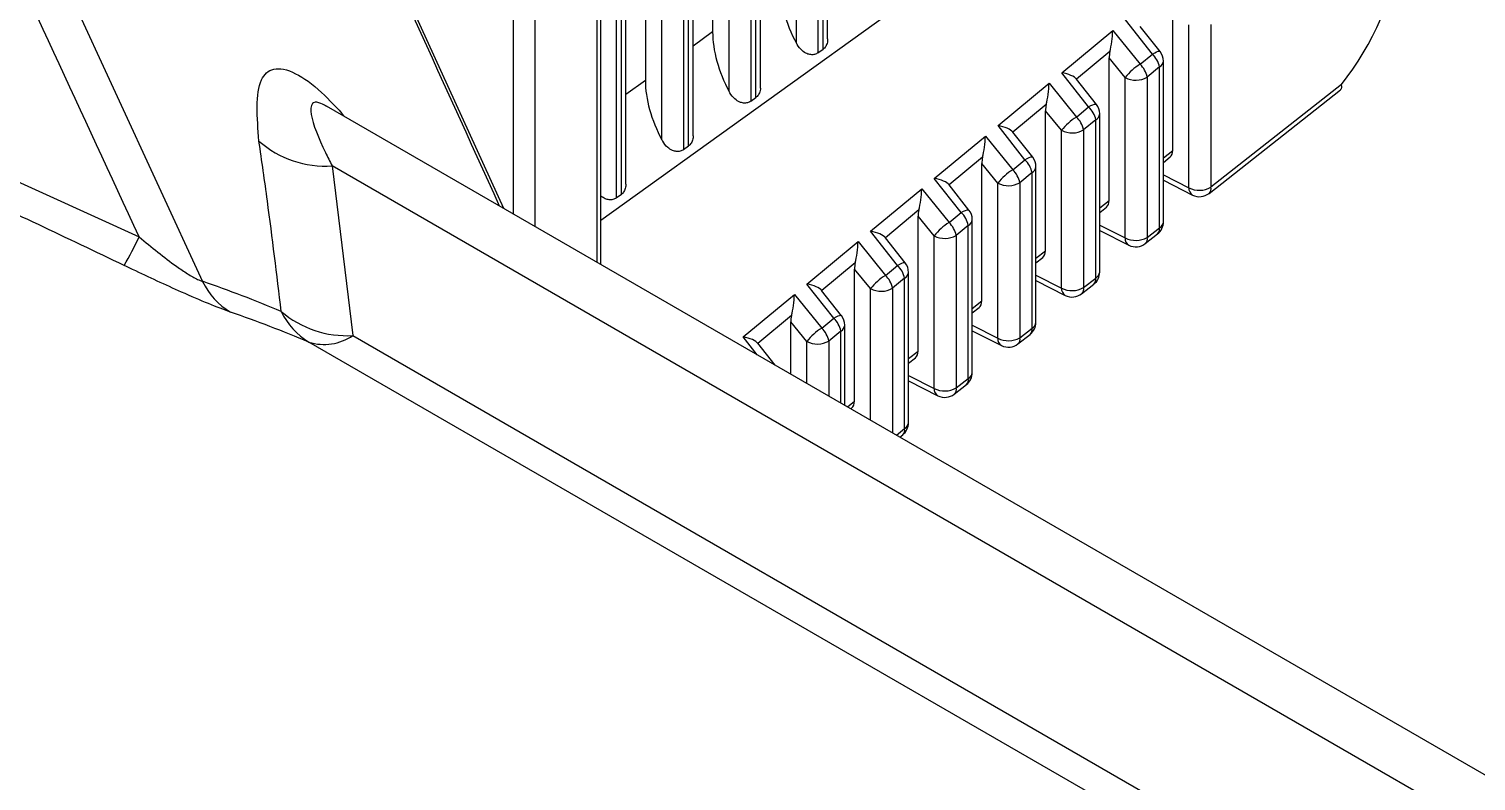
# Model space of a CAD drawing. Extents: x 16.5 to 113.1, y 4.4 to 84.5.
# Drawn here: x 29.437 to 30.38, y 67.534 to 68.024 of the extents above; entities that cross this region are included whole.
import ezdxf

# ---------------------------------------------------------------- set-up
doc = ezdxf.new("R2010")
doc.units = 0
doc.header["$MEASUREMENT"] = 0
doc.layers.add('OBJECT', color=7, linetype='CONTINUOUS')

msp = doc.modelspace()

# ---------------------------------------------------------------- linework, layer by layer
at = {"layer": 'OBJECT'}
for p, q in [((29.08137, 68.8745), (29.54975, 67.85929)), ((29.74613, 67.90677), (29.38684, 68.69543)), ((29.95092, 68.50907), (29.95092, 68.00821)), ((29.95427, 68.01062), (29.95427, 68.50978)), ((29.9572, 68.01728), (29.9572, 68.5111)), ((29.93684, 68.01453), (29.93684, 68.5077)), ((29.90708, 68.48998), (29.90708, 67.97668)), ((29.91043, 67.97909), (29.91043, 68.49031)), ((29.91336, 67.98576), (29.91336, 68.49118)), ((29.893, 67.98301), (29.893, 68.4883)), ((29.86952, 67.95423), (29.86952, 68.47125)), ((29.88224, 68.47765), (29.88224, 68.02183)), ((29.84916, 67.95148), (29.84916, 68.462)), ((29.86324, 68.4684), (29.86324, 67.94516)), ((29.86659, 67.94757), (29.86659, 68.46992)), ((29.82568, 67.92271), (29.82568, 68.45376)), ((29.8384, 68.4571), (29.8384, 67.9903)), ((29.8194, 68.44529), (29.8194, 67.91363)), ((29.82275, 67.91604), (29.82275, 68.44871)), ((29.80686, 67.87171), (29.80686, 68.41454)), ((29.80942, 67.87023), (29.80942, 68.4184)), ((29.75248, 67.9031), (29.75248, 68.33412)), ((29.76634, 68.33468), (29.76634, 67.8951)), ((29.80942, 67.89922), (30.11316, 68.11763)), ((30.18223, 67.94468), (30.18223, 68.03933)), ((30.16891, 68.00742), (30.15136, 68.02965)), ((30.20706, 68.02678), (30.20706, 67.9206)), ((29.2213, 68.01843), (29.5084, 67.88821)), ((29.88224, 68.02183), (29.86952, 68.01268)), ((30.10981, 67.99522), (30.14306, 68.02278)), ((30.14306, 68.02278), (30.16091, 68.00079)), ((30.17397, 68.00907), (30.16102, 68.02547)), ((30.19262, 67.92034), (30.19262, 68.02653)), ((29.95092, 68.00821), (29.95427, 68.01062)), ((30.14126, 68.00903), (30.11951, 67.991)), ((30.14072, 67.91198), (30.14072, 68.00493)), ((30.15111, 67.99213), (30.14072, 68.00493)), ((30.16091, 68.00079), (30.16891, 68.00742)), ((30.17356, 67.99901), (30.16556, 67.99238)), ((30.17356, 67.8942), (30.17356, 67.99901)), ((30.17612, 67.89806), (30.17612, 68.00288)), ((29.8384, 67.9903), (29.82568, 67.98116)), ((30.12737, 67.97299), (30.10981, 67.99522)), ((30.13243, 67.97464), (30.11948, 67.99104)), ((30.15111, 67.88764), (30.15111, 67.99213)), ((30.16556, 67.99238), (30.16556, 67.8879)), ((30.06827, 67.96079), (30.10156, 67.98838)), ((30.10156, 67.98838), (30.11941, 67.96639)), ((30.20582, 67.91661), (30.2916, 67.9842)), ((30.29212, 67.98762), (30.20706, 67.9206)), ((29.63059, 67.97345), (29.63059, 67.97345)), ((32.55428, 66.28565), (29.6306, 67.97346)), ((29.90708, 67.97668), (29.91043, 67.97909)), ((30.09976, 67.97463), (30.07796, 67.95657)), ((30.09921, 67.87928), (30.09921, 67.97053)), ((30.10961, 67.95773), (30.09921, 67.97053)), ((30.11941, 67.96639), (30.12737, 67.97299)), ((30.08582, 67.93856), (30.06827, 67.96079)), ((30.13201, 67.96458), (30.12405, 67.95798)), ((30.13201, 67.86146), (30.13201, 67.96458)), ((30.13458, 67.86533), (30.13458, 67.96844)), ((30.02672, 67.92636), (30.06005, 67.95398)), ((30.06005, 67.95398), (30.0779, 67.93199)), ((30.09088, 67.94021), (30.07793, 67.95661)), ((30.10961, 67.85493), (30.10961, 67.95773)), ((30.12405, 67.95798), (30.12405, 67.85519)), ((29.86324, 67.94516), (29.86659, 67.94757)), ((30.17612, 67.93988), (30.18223, 67.94468)), ((29.63415, 67.93455), (29.64768, 67.82394)), ((32.50138, 66.27934), (29.63415, 67.93455)), ((30.05825, 67.94023), (30.03642, 67.92214)), ((30.05771, 67.84657), (30.05771, 67.93613)), ((30.0681, 67.92333), (30.05771, 67.93613)), ((30.0779, 67.93199), (30.08582, 67.93856)), ((30.09303, 67.83259), (30.09303, 67.93401)), ((30.17612, 67.93686), (30.18054, 67.94034)), ((30.04428, 67.90413), (30.02672, 67.92636)), ((30.0681, 67.82223), (30.0681, 67.92333)), ((30.09047, 67.93015), (30.08254, 67.92358)), ((30.08254, 67.92358), (30.08254, 67.82249)), ((30.09047, 67.82873), (30.09047, 67.93015)), ((30.17612, 67.92869), (30.19262, 67.92034)), ((30.17612, 67.92514), (30.19512, 67.91554)), ((29.8194, 67.91363), (29.82275, 67.91604)), ((29.98518, 67.89193), (30.01854, 67.91958)), ((30.01854, 67.91958), (30.03639, 67.89759)), ((30.04934, 67.90578), (30.03639, 67.92218)), ((30.01675, 67.90583), (29.99487, 67.88771)), ((30.03639, 67.89759), (30.04428, 67.90413)), ((30.13458, 67.90714), (30.14072, 67.91198)), ((30.13458, 67.90413), (30.13903, 67.90764)), ((30.0162, 67.81387), (30.0162, 67.90173)), ((30.0266, 67.88893), (30.0162, 67.90173)), ((30.04892, 67.89572), (30.04104, 67.88918)), ((30.04892, 67.79599), (30.04892, 67.89572)), ((30.05149, 67.79986), (30.05149, 67.89958)), ((30.13458, 67.896), (30.15111, 67.88764)), ((29.94363, 67.85749), (29.97704, 67.88518)), ((29.97704, 67.88518), (29.99489, 67.86319)), ((30.00273, 67.8697), (29.98518, 67.89193)), ((30.00779, 67.87135), (29.99484, 67.88775)), ((30.0266, 67.78952), (30.0266, 67.88893)), ((30.04104, 67.88918), (30.04104, 67.78978)), ((30.13458, 67.89246), (30.15361, 67.88283)), ((30.16431, 67.8839), (30.17231, 67.89021)), ((30.16556, 67.8879), (30.17356, 67.8942)), ((30.09303, 67.87441), (30.09921, 67.87928)), ((29.97524, 67.87143), (29.95333, 67.85327)), ((29.97469, 67.78116), (29.97469, 67.86733)), ((29.98509, 67.85453), (29.97469, 67.86733)), ((29.99489, 67.86319), (30.00273, 67.8697)), ((30.09303, 67.87139), (30.09752, 67.87493)), ((29.96119, 67.83526), (29.94363, 67.85749)), ((30.00738, 67.86129), (29.99953, 67.85478)), ((30.00738, 67.76326), (30.00738, 67.86129)), ((30.00994, 67.76712), (30.00994, 67.86515)), ((30.09303, 67.86331), (30.10961, 67.85493)), ((30.09303, 67.85977), (30.11211, 67.85013)), ((30.12281, 67.8512), (30.13077, 67.85747)), ((30.12405, 67.85519), (30.13201, 67.86146)), ((29.90209, 67.82306), (29.93553, 67.85078)), ((29.93553, 67.85078), (29.95338, 67.82879)), ((29.96625, 67.83691), (29.9533, 67.85331)), ((29.98509, 67.76882), (29.98509, 67.85453)), ((29.99953, 67.85478), (29.99953, 67.76048)), ((30.05149, 67.84167), (30.05771, 67.84657)), ((30.05149, 67.83866), (30.05602, 67.84223)), ((29.93373, 67.83703), (29.91178, 67.81884)), ((29.93319, 67.79878), (29.93319, 67.83293)), ((29.94358, 67.82013), (29.93319, 67.83293)), ((29.95338, 67.82879), (29.96119, 67.83526)), ((29.9684, 67.77845), (29.9684, 67.83072)), ((30.05149, 67.83063), (30.0681, 67.82223)), ((30.08254, 67.82249), (30.09047, 67.82873)), ((32.39021, 66.21995), (29.61908, 67.81969)), ((29.64768, 67.82394), (32.41763, 66.22489)), ((29.91127, 67.81143), (29.90209, 67.82306)), ((29.94358, 67.79278), (29.94358, 67.82013)), ((29.96583, 67.82686), (29.95803, 67.82038)), ((29.95803, 67.82038), (29.95803, 67.78444)), ((29.96583, 67.77993), (29.96583, 67.82686)), ((30.05149, 67.82708), (30.0706, 67.81742)), ((30.0813, 67.81849), (30.08922, 67.82474)), ((29.92297, 67.80468), (29.91175, 67.81888)), ((30.00994, 67.80894), (30.0162, 67.81387)), ((30.00994, 67.80592), (30.01451, 67.80952)), ((30.00994, 67.79794), (30.0266, 67.78952)), ((30.00994, 67.7944), (30.02909, 67.78472)), ((30.03979, 67.78579), (30.04768, 67.792)), ((30.04104, 67.78978), (30.04892, 67.79599)), ((29.97005, 67.7775), (29.97469, 67.78116)), ((29.97226, 67.77623), (29.973, 67.77682)), ((30.00203, 67.75904), (30.00738, 67.76326)), ((30.00423, 67.75777), (30.00613, 67.75927))]:
    msp.add_line(p, q, dxfattribs=at)
at = {"layer": 'OBJECT', "flags": 128}
for points in [[(30.16891, 68.00742), (30.1704, 68.00826), (30.1717, 68.00887), (30.17276, 68.00922), (30.17352, 68.00929), (30.17397, 68.00908), (30.17397, 68.00907)], [(30.12737, 67.97299), (30.12885, 67.97383), (30.13015, 67.97444), (30.13121, 67.97478), (30.13198, 67.97485), (30.13243, 67.97464), (30.13243, 67.97464)], [(30.08582, 67.93856), (30.08731, 67.9394), (30.08861, 67.94001), (30.08967, 67.94035), (30.09043, 67.94042), (30.09088, 67.94021), (30.09088, 67.94021)], [(30.04428, 67.90413), (30.04576, 67.90497), (30.04706, 67.90557), (30.04812, 67.90592), (30.04889, 67.90599), (30.04934, 67.90578), (30.04934, 67.90578)], [(30.00273, 67.8697), (30.00422, 67.87054), (30.00552, 67.87114), (30.00658, 67.87149), (30.00734, 67.87156), (30.00779, 67.87135), (30.00779, 67.87135)], [(29.96119, 67.83526), (29.96268, 67.8361), (29.96397, 67.83671), (29.96503, 67.83706), (29.9658, 67.83713), (29.96625, 67.83692), (29.96625, 67.83691)]]:
    msp.add_lwpolyline(points, dxfattribs=at)
at = {"layer": 'OBJECT'}
for centre, radius, start, end in [((30.16612, 68.00288), 0.01, 0, 38.29771), ((30.18162, 67.9675), 0.0392, 121.88244, 141.08897), ((30.14988, 67.98921), 0.01599, 11.44117, 46.39234), ((30.15788, 67.99584), 0.01599, 11.4411, 46.39167), ((30.17134, 68.00327), 0.0048, 297.5272, 355.25834), ((30.1581, 68.00569), 0.01525, 242.75362, 299.27965), ((30.11634, 67.96141), 0.01599, 11.44375, 46.39261), ((30.12458, 67.96844), 0.01, 0, 38.29771), ((30.14012, 67.93309), 0.03922, 121.88635, 141.08507), ((30.10837, 67.95481), 0.016, 11.44615, 46.39021), ((30.12979, 67.96884), 0.0048, 297.52704, 355.26408), ((30.11659, 67.97129), 0.01525, 242.75361, 299.28059), ((29.62962, 67.99944), 0.06504, 228.4862, 273.99239), ((30.07479, 67.92698), 0.01599, 11.44037, 46.3924), ((30.08825, 67.93441), 0.0048, 297.52484, 355.26071), ((30.08303, 67.93401), 0.01, 0, 38.29771), ((30.09861, 67.8987), 0.03921, 121.88354, 141.08787), ((30.07508, 67.93689), 0.01525, 242.75534, 299.27886), ((30.06687, 67.92041), 0.01599, 11.43925, 46.39712), ((30.19796, 67.92006), 0.00534, 177.00044, 237.89573), ((30.1996, 67.9339), 0.01525, 242.75324, 299.28003), ((30.19963, 67.92446), 0.01, 243.17761, 308.23609), ((30.20288, 67.91971), 0.00428, 313.41551, 11.95324), ((30.03325, 67.89255), 0.01599, 11.44321, 46.39315), ((30.04149, 67.89958), 0.01, 0, 38.29771), ((30.05711, 67.86429), 0.03922, 121.88635, 141.08507), ((30.02536, 67.88601), 0.016, 11.4435, 46.39001), ((30.0467, 67.89998), 0.0048, 297.52929, 355.25889), ((30.16612, 67.89806), 0.01, 308.23609, 0), ((30.17134, 67.89846), 0.0048, 297.5272, 355.25834), ((29.23208, 68.02045), 0.30633, 330.50338, 334.42597), ((30.03358, 67.90249), 0.01525, 242.75324, 299.28003), ((30.1581, 67.9012), 0.01525, 242.75362, 299.27965), ((30.15645, 67.88736), 0.00534, 176.99994, 237.9013), ((30.16137, 67.88701), 0.00428, 313.40353, 11.96576), ((30.16937, 67.89331), 0.00428, 313.41598, 11.95207), ((30.15812, 67.89176), 0.01, 243.17761, 308.23609), ((29.9917, 67.85811), 0.01599, 11.44117, 46.39234), ((29.99994, 67.86515), 0.01, 0, 38.29771), ((29.24422, 66.98354), 0.92752, 67.37798, 70.76741), ((29.59167, 67.87907), 0.04635, 205.2658, 239.29006), ((30.01559, 67.8299), 0.0392, 121.88244, 141.08897), ((29.98385, 67.85161), 0.016, 11.44634, 46.39002), ((30.00516, 67.86555), 0.0048, 297.52939, 355.25911), ((30.12458, 67.86533), 0.01, 308.23609, 0), ((30.12783, 67.86058), 0.00428, 313.41768, 11.95107), ((30.12979, 67.86572), 0.0048, 297.52704, 355.26408), ((29.99207, 67.86809), 0.01525, 242.75361, 299.28059), ((30.11495, 67.85466), 0.00534, 177.00566, 237.89558), ((30.11659, 67.86849), 0.01525, 242.75361, 299.28059), ((30.11662, 67.85905), 0.01, 243.17761, 308.23609), ((30.11987, 67.8543), 0.00428, 313.41484, 11.95), ((29.26333, 66.96596), 0.92488, 67.37849, 70.76719), ((29.64225, 67.85882), 0.04547, 204.8668, 239.36815), ((29.64399, 67.89006), 0.06622, 229.51273, 273.19869), ((29.9741, 67.79549), 0.03922, 121.88691, 141.0845), ((29.94235, 67.81721), 0.01599, 11.44375, 46.39261), ((29.95016, 67.82368), 0.016, 11.44536, 46.39027), ((29.96362, 67.83111), 0.0048, 297.52485, 355.26332), ((29.9584, 67.83072), 0.01, 0, 38.29771), ((30.08303, 67.83259), 0.01, 308.23609, 0), ((30.08628, 67.82784), 0.00428, 313.41752, 11.95052), ((30.08825, 67.83299), 0.0048, 297.52484, 355.26071), ((29.62905, 67.85099), 0.03285, 252.34276, 304.57326), ((29.95056, 67.83369), 0.01525, 242.75475, 299.27945), ((30.07344, 67.82195), 0.00534, 176.99796, 237.90328), ((30.07508, 67.83579), 0.01525, 242.75534, 299.27886), ((30.07836, 67.8216), 0.00428, 313.41768, 11.95107), ((30.07511, 67.82635), 0.01, 243.17761, 308.23609), ((30.04149, 67.79986), 0.01, 308.23609, 0), ((30.04474, 67.79511), 0.00428, 313.40391, 11.96093), ((30.0467, 67.80025), 0.0048, 297.52929, 355.25889), ((30.03193, 67.78925), 0.00534, 177.00044, 237.89573), ((30.03358, 67.80309), 0.01525, 242.75324, 299.28003), ((30.0336, 67.79364), 0.01, 243.17761, 308.23609), ((30.03685, 67.7889), 0.00428, 313.41551, 11.95324), ((29.99994, 67.76712), 0.01, 308.23609, 0), ((30.00319, 67.76237), 0.00428, 313.41757, 11.95118), ((30.00516, 67.76752), 0.0048, 297.52939, 355.25911)]:
    msp.add_arc(centre, radius, start, end, dxfattribs=at)
for centre, major_axis, ratio, start_param, end_param in [((30.25891, 68.04649), (0.05084, 0.09763), 0.546171, 4.370683, 5.292217), ((29.96887, 68.02913), (-0.03015, 0.0521), 0.583023, 0.78916, 1.51409), ((29.92503, 67.9976), (-0.03015, 0.0521), 0.583023, 0.78916, 1.51409), ((30.14028, 68.01823), (0.00138, 0.01392), 0.177178, 4.008057, 5.062469), ((30.14741, 68.00944), (0.00404, 0.01025), 0.521, 1.812242, 2.218503), ((29.88119, 67.96608), (-0.03015, 0.0521), 0.583023, 0.78916, 1.51409), ((30.10702, 67.99068), (0.01306, -0.00138), 0.372225, 0.340665, 1.395076), ((30.09877, 67.98383), (0.00138, 0.01392), 0.177178, 4.008057, 5.062469), ((30.10591, 67.97504), (0.00404, 0.01025), 0.521, 1.812242, 2.218503), ((30.06548, 67.95624), (0.01306, -0.00138), 0.372225, 0.340665, 1.395076), ((30.05726, 67.94943), (0.00138, 0.01392), 0.177178, 4.008057, 5.062469), ((30.17509, 67.94878), (-0.00505, 0.00871), 0.579362, 3.224011, 3.926284), ((30.0644, 67.94064), (0.00404, 0.01025), 0.521, 1.812242, 2.218503), ((30.02393, 67.92181), (0.01306, -0.00138), 0.372225, 0.340665, 1.395076), ((30.01576, 67.91503), (0.00138, 0.01392), 0.177178, 4.008057, 5.062469), ((30.02289, 67.90624), (0.00404, 0.01025), 0.521, 1.812242, 2.218503), ((30.13358, 67.91607), (-0.00505, 0.00871), 0.579362, 3.224011, 3.926284), ((29.97425, 67.88063), (0.00138, 0.01392), 0.177178, 4.008057, 5.062469), ((29.98239, 67.88738), (0.01306, -0.00138), 0.372225, 0.340665, 1.395076), ((30.09207, 67.88337), (-0.00505, 0.00871), 0.579362, 3.224011, 3.926284), ((29.98139, 67.87184), (0.00404, 0.01025), 0.521, 1.812242, 2.218503), ((29.94084, 67.85295), (0.01306, -0.00138), 0.372225, 0.340665, 1.395076), ((29.93274, 67.84623), (0.00138, 0.01392), 0.177178, 4.008057, 5.062469), ((30.05057, 67.85066), (-0.00505, 0.00871), 0.579362, 3.224011, 3.926284), ((29.93988, 67.83744), (0.00404, 0.01025), 0.521, 1.812242, 2.218503), ((29.8993, 67.81852), (0.01306, -0.00138), 0.372225, 0.340665, 1.395076), ((30.00906, 67.81796), (-0.00505, 0.00871), 0.579362, 3.224011, 3.926284), ((29.96755, 67.78525), (-0.00505, 0.00871), 0.579362, 3.224011, 3.926284)]:
    msp.add_ellipse(centre, major_axis=major_axis, ratio=ratio, start_param=start_param, end_param=end_param, dxfattribs=at)
for points, knots in [([(29.5084, 67.88821), (29.43427, 68.04862), (29.28194, 68.37823), (29.12995, 68.70751), (29.05193, 68.87654)], [0, 0, 0, 0, 0.486656, 1, 1, 1, 1]), ([(29.7434, 67.90834), (29.70441, 67.99401), (29.58405, 68.25845), (29.46327, 68.52305), (29.38162, 68.70193)], [0, 0, 0, 0, 0.323955, 1, 1, 1, 1]), ([(29.95714, 68.01728), (29.95716, 68.01712), (29.95733, 68.01582), (29.95673, 68.01371), (29.95557, 68.01166), (29.95458, 68.01086), (29.95427, 68.01062)], [0, 0, 0, 0, 0.057027, 0.480686, 0.839306, 1, 1, 1, 1]), ([(29.95092, 68.00821), (29.95022, 68.00781), (29.94883, 68.00703), (29.94624, 68.00691), (29.94337, 68.00767), (29.94011, 68.0098), (29.93801, 68.01243), (29.93701, 68.01423), (29.93684, 68.01453)], [0, 0, 0, 0, 0.1503569, 0.3007036, 0.4522359, 0.658984, 0.9428676, 1, 1, 1, 1]), ([(29.4987, 67.86962), (29.4614, 67.8874), (29.36727, 67.93227), (29.27169, 67.97404), (29.21399, 67.99926)], [0, 0, 0, 0, 0.396331, 1, 1, 1, 1]), ([(29.58651, 67.95074), (29.58528, 67.96624), (29.58353, 67.98818), (29.59519, 67.99934), (29.60892, 67.99671), (29.62589, 67.98477), (29.63739, 67.97219), (29.64252, 67.96658)], [0, 0, 0, 0, 0.400064, 0.56598, 0.7333, 0.881266, 1, 1, 1, 1]), ([(29.90708, 67.97668), (29.90638, 67.97629), (29.90499, 67.9755), (29.9024, 67.97539), (29.89953, 67.97615), (29.89627, 67.97828), (29.89417, 67.9809), (29.89317, 67.9827), (29.893, 67.98301)], [0, 0, 0, 0, 0.150356, 0.300699, 0.452236, 0.658974, 0.942856, 1, 1, 1, 1]), ([(29.9133, 67.98575), (29.91332, 67.9856), (29.91349, 67.9843), (29.91289, 67.98218), (29.91173, 67.98014), (29.91074, 67.97934), (29.91043, 67.97909)], [0, 0, 0, 0, 0.0570063, 0.4806836, 0.8393053, 1, 1, 1, 1]), ([(30.29152, 67.98431), (30.29174, 67.98446), (30.29237, 67.98489), (30.29244, 67.98612), (30.29224, 67.98718), (30.29213, 67.98757), (30.29212, 67.98762)], [0, 0, 0, 0, 0.270247, 0.749399, 0.969629, 1, 1, 1, 1]), ([(29.63048, 67.97333), (29.62874, 67.97429), (29.62428, 67.97674), (29.62031, 67.97536), (29.61989, 67.96596), (29.62634, 67.95013), (29.6327, 67.93746), (29.63415, 67.93455)], [0, 0, 0, 0, 0.086975, 0.222417, 0.436076, 0.870903, 1, 1, 1, 1]), ([(29.86324, 67.94516), (29.86254, 67.94476), (29.86115, 67.94398), (29.85856, 67.94386), (29.85569, 67.94462), (29.85243, 67.94675), (29.85033, 67.94938), (29.84933, 67.95118), (29.84916, 67.95148)], [0, 0, 0, 0, 0.150356, 0.300717, 0.452237, 0.658985, 0.942868, 1, 1, 1, 1]), ([(29.86946, 67.95423), (29.86948, 67.95407), (29.86965, 67.95277), (29.86904, 67.95066), (29.86789, 67.94862), (29.8669, 67.94781), (29.86659, 67.94757)], [0, 0, 0, 0, 0.0570063, 0.4806836, 0.8393053, 1, 1, 1, 1]), ([(29.60099, 67.83969), (29.59811, 67.86371), (29.59367, 67.90075), (29.58837, 67.93774), (29.58651, 67.95074)], [0, 0, 0, 0, 0.648493, 1, 1, 1, 1]), ([(29.8194, 67.91363), (29.8187, 67.91324), (29.8173, 67.91245), (29.81472, 67.91234), (29.81195, 67.91303), (29.81032, 67.91423), (29.80942, 67.91489)], [0, 0, 0, 0, 0.236208, 0.472396, 0.710443, 1, 1, 1, 1]), ([(29.82562, 67.9227), (29.82564, 67.92255), (29.8258, 67.92125), (29.8252, 67.91913), (29.82405, 67.91709), (29.82305, 67.91629), (29.82275, 67.91604)], [0, 0, 0, 0, 0.0570068, 0.480713, 0.8393378, 1, 1, 1, 1]), ([(29.5084, 67.88821), (29.51644, 67.88156), (29.52669, 67.87309), (29.5399, 67.86413), (29.54595, 67.86064), (29.5487, 67.85966), (29.54975, 67.85929)], [0, 0, 0, 0, 0.580896, 0.740074, 0.900891, 1, 1, 1, 1]), ([(29.568, 67.83922), (29.56348, 67.8409), (29.55446, 67.84426), (29.53213, 67.8539), (29.51299, 67.86276), (29.50052, 67.86875), (29.4987, 67.86962)], [0, 0, 0, 0, 0.254854, 0.508629, 0.928591, 1, 1, 1, 1])]:
    msp.add_open_spline(points, degree=3, knots=knots, dxfattribs=at)

doc.saveas('drawing.dxf')
